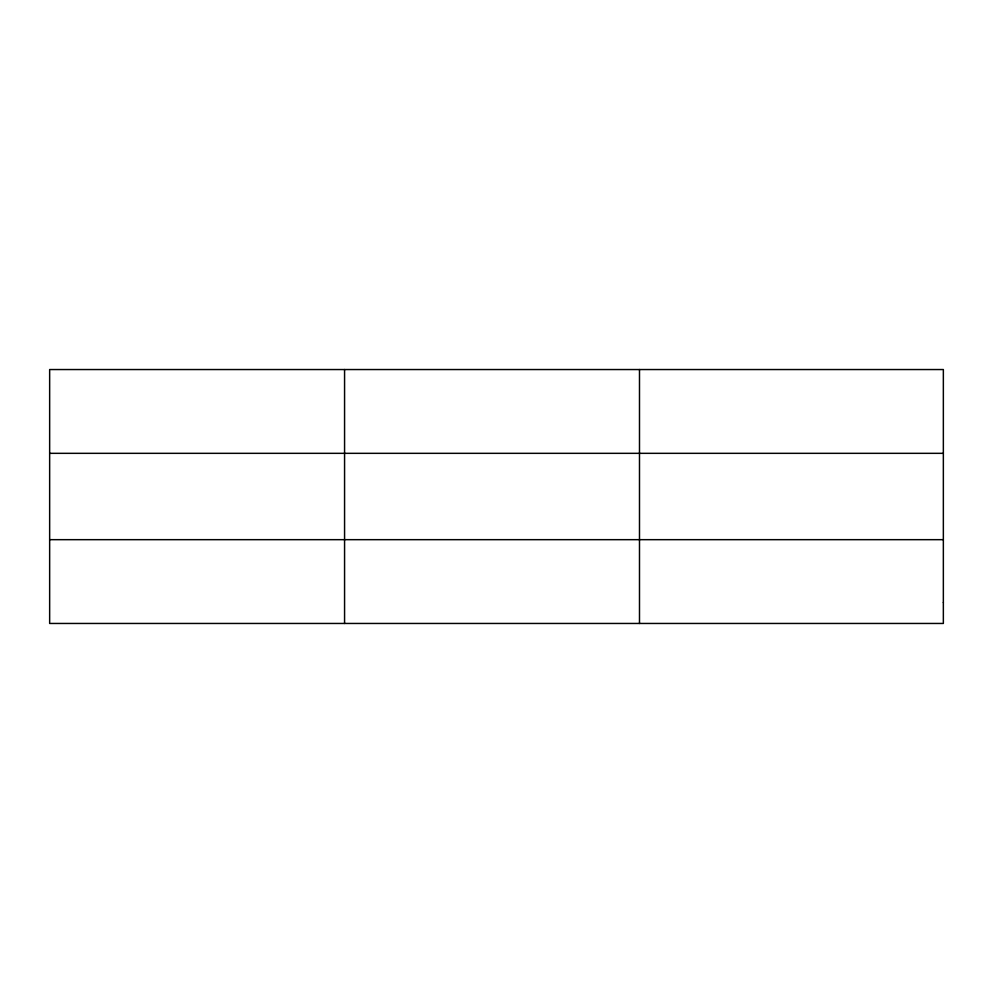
<?xml version="1.0" encoding="UTF-8"?>
<svg xmlns="http://www.w3.org/2000/svg" width="993" height="993" viewBox="0 0 993 993"><rect width="100%" height="100%" fill="white"/><g stroke="black" fill="none" stroke-linecap="round" stroke-linejoin="round"><path stroke-width="1.49" d="M344.571 369.545L344.571 623.455M639.492 369.545L639.492 623.455M49.65 453.329L943.35 453.329M49.65 539.671L943.35 539.671M943.35 602.503L943.35 623.455L49.65 623.455L49.65 369.545L943.35 369.545L943.35 602.503"/></g></svg>
